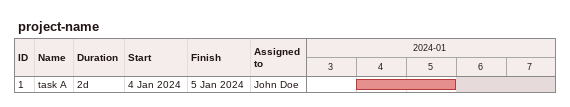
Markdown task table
project-name

| ID | Task | Duration | Start | Finish | Resources |
|---|---|---|---|---|---|
| 1 | task A | 2d | 2024-01-04 | 2024-01-05 | John Doe |
